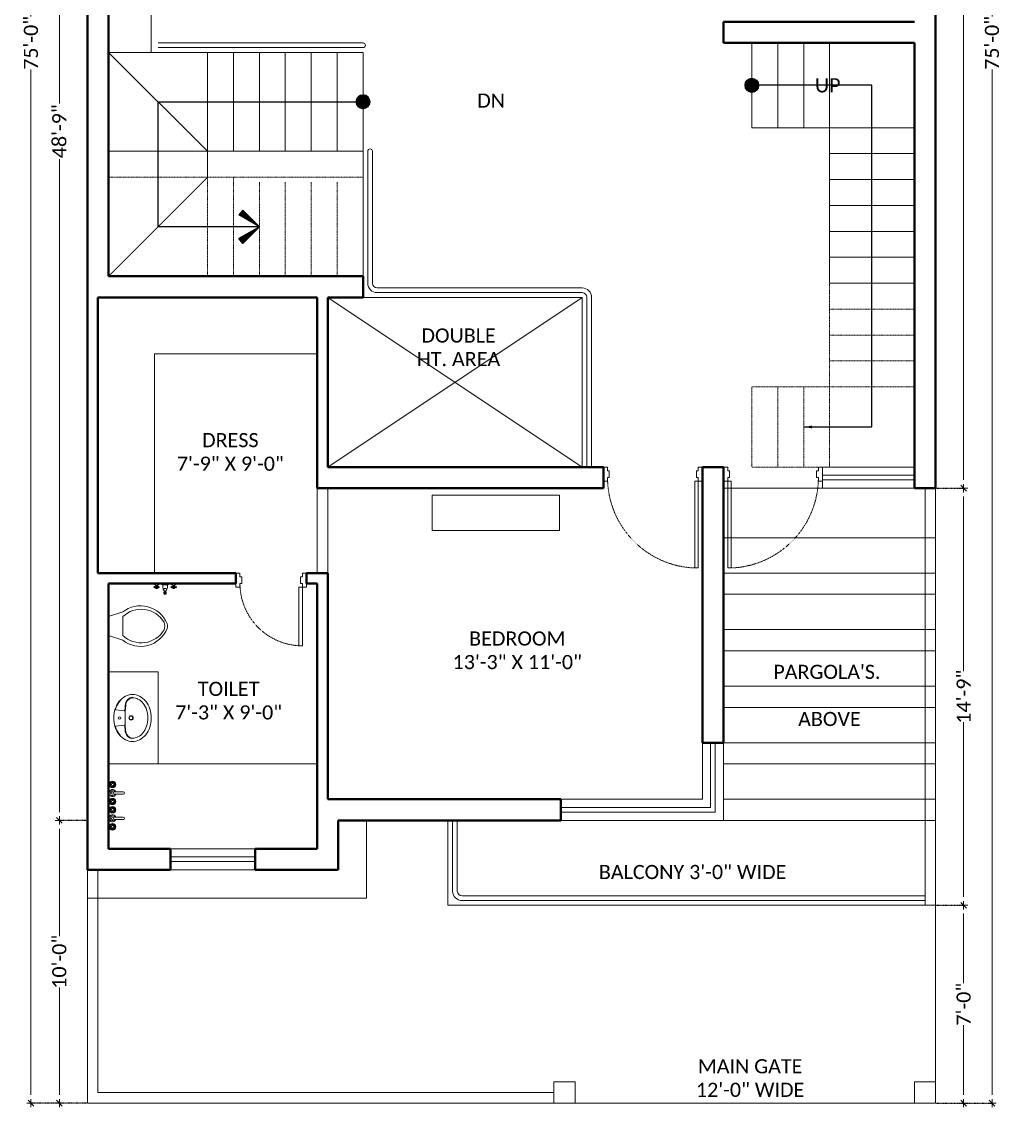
# Model space of a CAD drawing. Extents: x -454308 to 890911, y -14103 to 1343694.
# Drawn here: x 199979 to 200394.7, y 658314.4 to 658775.1 of the extents above; entities that cross this region are included whole.
import ezdxf
from ezdxf.lldxf.tags import DXFTag

# ---------------------------------------------------------------- set-up
doc = ezdxf.new("R2010")
doc.units = 0
doc.header["$MEASUREMENT"] = 0
doc.header["$PDMODE"] = 32
for name, pattern in [('0', [0]), ('DOT2', [3.175, 0, -3.175]), ('HIDDEN', [9.525, 6.35, -3.175])]:
    doc.linetypes.add(name, pattern=pattern)
for name, color, linetype, lineweight in [('AR- Dim', 159, 'Continuous', 9), ('AR-DOOR', 45, 'Continuous', 9), ('AR-FUR', 11, 'Continuous', 9), ('AR-Furn', 30, 'Continuous', 9), ('AR-GLASS', 4, 'Continuous', 13), ('AR-Projection', 210, 'DASHED2', 15), ('AR-RAILING', 11, 'Continuous', 9), ('AR-Stairs 1', 141, 'Continuous', 20), ('AR-Stairs 2', 113, 'HIDDEN', 9), ('AR-TEXT', 163, 'Continuous', 9), ('AR-WALL', 1, 'Continuous', 40), ('AR-Wall 2', 13, 'Continuous', 15), ('AR-WINDOW', 5, 'Continuous', 13), ('fixture', 150, 'Continuous', 15), ('FLOOR LINE', 142, '0', 5)]:
    doc.layers.add(name, color=color, linetype=linetype, lineweight=lineweight)
doc.styles.add('AA_06.0', font='CANDARA.TTF', dxfattribs={"height": 6})
doc.styles.get("Standard").update_dxf_attribs({"font": 'stylu.ttf', "height": 7})
doc.styles.add('TIMESNEWROMAN', font='times.ttf')
tags = doc.linetypes.add('DASHED2', pattern=[0.375, 0.25, -0.125]).pattern_tags.tags
tags[6:7] = [DXFTag(74, 4), DXFTag(75, 0), DXFTag(340, '0'), DXFTag(46, 1.0), DXFTag(50, 0.0), DXFTag(44, 0.0), DXFTag(45, 0.0)]
tags[4:5] = [DXFTag(74, 4), DXFTag(75, 0), DXFTag(340, '0'), DXFTag(46, 1.0), DXFTag(50, 0.0), DXFTag(44, 0.0), DXFTag(45, 0.0)]
doc.dimstyles.new('AA_06.0', dxfattribs={"dimtxt": 6, "dimasz": 3.5, "dimexe": 0.18, "dimexo": 0.0625, "dimgap": 0.09, "dimtad": 0, "dimzin": 1, "dimdsep": 46, "dimlunit": 4, "dimtxsty": 'AA_06.0', "dimblk": 'DIM ARROW', "dimcen": 0.09, "dimclrd": 4, "dimclre": 256, "dimadec": 0, "dimazin": 0, "dimtfac": 1, "dimtofl": 0, "dimtmove": 0, "dimatfit": 3, "dimfxl": 1, "dimtolj": 1, "dimtzin": 0, "dimlwd": -1, "dimarcsym": 0})
doc.dimstyles.get("Standard").update_dxf_attribs({"dimtxt": 0.18, "dimasz": 0.18, "dimexe": 0.18, "dimexo": 0.0625, "dimgap": 0.09, "dimtad": 0, "dimtih": 1, "dimtoh": 1, "dimdec": 4, "dimzin": 0, "dimdsep": 46, "dimtxsty": 'Standard', "dimcen": 0.09, "dimadec": 0, "dimazin": 0, "dimtfac": 1, "dimtdec": 4, "dimtofl": 0, "dimtmove": 0, "dimatfit": 3, "dimfxl": 1, "dimtolj": 1, "dimtzin": 0, "dimarcsym": 0})

# ---------------------------------------------------------------- blocks, each defined once
blk = doc.blocks.new('DIM ARROW')
at = {"color": 3, "ltscale": 0.1}
for p, q in [((-0.5, 0), (0.5, 0)), ((-0.35, -0.35), (0.35, 0.35)), ((0, 0.5), (0, -0.5))]:
    blk.add_line(p, q, dxfattribs=at)
blk = doc.blocks.new('door 42')
at = {"lineweight": 15, "ltscale": 0.1}
blk.add_lwpolyline([(-0.75, 3), (0.75, 3), (0.75, 39.85), (-0.75, 39.85)], close=True, dxfattribs=at)
at = {"lineweight": 20, "ltscale": 0.1}
for points in [[(-2.5, 3), (-0.75, 3), (-0.75, 1.38), (0, 1.38), (0, -1.38), (-0.75, -1.38), (-0.75, -3), (-2.5, -3), (-2.5, 3)], [(39.5, 3), (37.75, 3), (37.75, 1.38), (37, 1.38), (37, -1.38), (37.75, -1.38), (37.75, -3), (39.5, -3), (39.5, 3)]]:
    blk.add_lwpolyline(points, dxfattribs=at)
at = {"linetype": 'HIDDEN', "ltscale": 0.002}
blk.add_arc((-0.75, 1.38), 38.5, 0, 87.7671, dxfattribs=at)
blk = doc.blocks.new('door 30')
at = {"lineweight": 20, "ltscale": 0.1}
for points in [[(3, 27.5), (3, 25.75), (1.38, 25.75), (1.38, 25), (-1.38, 25), (-1.38, 25.75), (-3, 25.75), (-3, 27.5), (3, 27.5)], [(3, -2.5), (3, -0.75), (1.38, -0.75), (1.38, 0), (-1.38, 0), (-1.38, -0.75), (-3, -0.75), (-3, -2.5), (3, -2.5)]]:
    blk.add_lwpolyline(points, dxfattribs=at)
at = {"lineweight": 15, "ltscale": 0.1}
blk.add_lwpolyline([(3, -0.75), (3, 0.75), (27.83, 0.75), (27.83, -0.75)], close=True, dxfattribs=at)
at = {"linetype": 'HIDDEN', "ltscale": 0.002}
blk.add_arc((1.38, -0.75), 26.5, 3.2449, 90, dxfattribs=at)
blk = doc.blocks.new('4T4T')
for p, q in [((81000.78, -5598.59), (80998.78, -5592.59)), ((81000.78, -5592.59), (81008.78, -5592.59)), ((81008.78, -5598.59), (81010.78, -5592.59))]:
    blk.add_line(p, q)
for centre, radius, start, end in [((81008.3, -5585.01), 12.17, 112.0284, 218.5307), ((81008.98, -5584.77), 11.33, 121.053, 223.6321), ((81004.78, -5578.71), 4, 65.7318, 114.2682), ((81004.78, -5577.59), 4, 74.8605, 105.1395), ((81001.22, -5585.07), 12.17, 321.4691, 67.9714), ((81000.58, -5584.77), 11.33, 316.3677, 58.9468)]:
    blk.add_arc(centre, radius, start, end)
blk = doc.blocks.new('Faucet - Bathroom top')
for p, q in [((-4.11, 0.12), (-4.38, 0.12)), ((-3.75, 0.48), (-3.75, 0.75)), ((-3.5, 0.48), (-3.5, 0.75)), ((-3.15, 0.12), (-2.88, 0.12)), ((3.14, 0.12), (2.88, 0.12)), ((3.5, 0.48), (3.5, 0.75)), ((3.75, 0.48), (3.75, 0.75)), ((4.1, 0.12), (4.38, 0.12)), ((-4.1, -0.12), (-4.38, -0.12)), ((-3.75, -0.48), (-3.75, -0.75)), ((-3.5, -0.48), (-3.5, -0.75)), ((-3.14, -0.12), (-2.88, -0.12)), ((-0.5, -0.86), (-0.5, -4.5)), ((0.5, -4.5), (0.5, -0.86)), ((3.15, -0.12), (2.88, -0.12)), ((3.5, -0.48), (3.5, -0.75)), ((3.75, -0.48), (3.75, -0.75)), ((4.11, -0.12), (4.38, -0.12))]:
    blk.add_line(p, q)
for centre, radius in [((-3.62, 0), 1.38), ((-4.62, 0), 0.28), ((-3.62, 0), 0.5), ((-3.62, 1), 0.28), ((-2.62, 0), 0.28), ((0, 0), 0.5), ((3.62, 0), 1.38), ((2.62, 0), 0.28), ((3.62, 0), 0.5), ((3.62, 1), 0.28), ((4.62, 0), 0.28), ((-3.62, -1), 0.28), ((3.62, -1), 0.28)]:
    blk.add_circle(centre, radius)
for centre, radius, start, end in [((-3.62, 0), 1, 105.2407, 164.2093), ((-3.62, 0), 1, 16.4413, 74.0789), ((0, 0), 1.5, 289.6514, 250.3603), ((0, 0), 1, 300.3431, 239.7554), ((3.62, 0), 1, 106.12, 164.0884), ((3.62, 0), 1, 16.2342, 73.9047), ((-3.62, 0), 1, 196.2342, 253.9047), ((-3.62, 0), 1, 286.12, 344.0884), ((0, -4.5), 0.5, 180, 0), ((3.62, 0), 1, 196.4413, 254.0789), ((3.62, 0), 1, 285.2407, 344.2093)]:
    blk.add_arc(centre, radius, start, end)
blk = doc.blocks.new('WASH-2')
blk.add_lwpolyline([(-8408.7, 58004.87, -0.120605), (-8409.51, 58001.52, -0.10507), (-8412.01, 57998.47, -0.088649), (-8415.59, 57996.53, -0.079738), (-8420.04, 57995.8, -0.079738), (-8424.5, 57996.51, -0.088649), (-8428.09, 57998.43, -0.10507), (-8430.6, 58001.47, -0.120605), (-8431.43, 58004.82, -0.120605), (-8430.62, 58008.17, -0.10507), (-8428.12, 58011.22, -0.088649), (-8424.54, 58013.16, -0.079738), (-8420.09, 58013.88, -0.079738), (-8415.63, 58013.18, -0.088649), (-8412.04, 58011.25, -0.10507), (-8409.53, 58008.21, -0.120605)], format="xyb", close=True)
blk.add_lwpolyline([(-8408.7, 58004.87, -0.120605), (-8409.51, 58001.52, -0.10507), (-8412.01, 57998.47, -0.088649), (-8415.59, 57996.53, -0.079738), (-8420.04, 57995.8, -0.079738), (-8424.5, 57996.51, -0.088649), (-8428.09, 57998.43, -0.10507), (-8430.6, 58001.47, -0.120605), (-8431.43, 58004.82, -0.120605), (-8430.62, 58008.17, -0.10507), (-8428.12, 58011.22, -0.088649), (-8424.54, 58013.16, -0.079738), (-8420.09, 58013.88, -0.079738), (-8415.63, 58013.18, -0.088649), (-8412.04, 58011.25, -0.10507), (-8409.53, 58008.21, -0.120605)], format="xyb", close=True)
for points in [[(-8429.82, 58004.44, -0.017243), (-8429.84, 58004.82, -0.120605), (-8429.2, 58007.43, -0.10507), (-8427.12, 58009.97, -0.088649), (-8424.04, 58011.64, -0.079738), (-8420.08, 58012.29, -0.079738), (-8416.12, 58011.66, -0.088649), (-8413.03, 58010, -0.10507), (-8410.94, 58007.47, -0.120605), (-8410.29, 58004.86, -0.120605)], [(-8429.82, 58004.44, -0.017243), (-8429.84, 58004.82, -0.120605), (-8429.2, 58007.43, -0.10507), (-8427.12, 58009.97, -0.088649), (-8424.04, 58011.64, -0.079738), (-8420.08, 58012.29, -0.079738), (-8416.12, 58011.66, -0.088649), (-8413.03, 58010, -0.10507), (-8410.94, 58007.47, -0.120605), (-8410.29, 58004.86, -0.120605)], [(-8428.44, 57998.99, 0.016805), (-8427.96, 57998.59, 0.092161), (-8424.31, 57996.65, 0.435128), (-8424.05, 57996.78), (-8423.48, 58000.73, 0.44775), (-8423.76, 58001.13, -0.015365), (-8427.24, 58001.44, -0.272514), (-8430.02, 58004.4, -0.272514)], [(-8428.44, 57998.99, 0.016805), (-8427.96, 57998.59, 0.092161), (-8424.31, 57996.65, 0.435128), (-8424.05, 57996.78), (-8423.48, 58000.73, 0.44775), (-8423.76, 58001.13, -0.015365), (-8427.24, 58001.44, -0.272514), (-8430.02, 58004.4, -0.272514)], [(-8411.69, 57998.99, -0.016805), (-8412.17, 57998.59, -0.092161), (-8415.83, 57996.65, -0.435128), (-8416.08, 57996.78), (-8416.65, 58000.73, -0.396344), (-8416.2, 58001.17, 0.011856), (-8413.29, 58001.4, 0.340407), (-8410.1, 58004.85)], [(-8411.69, 57998.99, -0.016805), (-8412.17, 57998.59, -0.092161), (-8415.83, 57996.65, -0.435128), (-8416.08, 57996.78), (-8416.65, 58000.73, -0.396344), (-8416.2, 58001.17, 0.011856), (-8413.29, 58001.4, 0.340407), (-8410.1, 58004.85)]]:
    blk.add_lwpolyline(points, format="xyb")
for centre, radius in [((-8420.02, 58004.14), 1.05), ((-8420.02, 58004.14), 1.05), ((-8420.02, 58004.14), 0.84), ((-8420.02, 58004.14), 0.84), ((-8420.07, 57998.56), 0.577), ((-8420.07, 57998.56), 0.577)]:
    blk.add_circle(centre, radius)
for centre, radius, start, end in [((-8426.11, 58005.28), 3.81, 192.7297, 253.7047), ((-8426.11, 58005.28), 3.81, 192.7297, 253.7047), ((-8413.88, 58005.17), 3.6, 271.2814, 355.1225), ((-8413.88, 58005.17), 3.6, 271.2814, 355.1225), ((-8420.22, 58065.6), 64.35, 263.7877, 275.7231), ((-8420.22, 58065.6), 64.35, 263.7877, 275.7231)]:
    blk.add_arc(centre, radius, start, end)
blk = doc.blocks.new('Faucet - Bathroom front')
for p, q in [((-5, 0), (-2.25, 0)), ((-4.5087, 0.25), (-2.7408, 0.25)), ((-4, 1.625), (-4.25, 1.625)), ((-4, 1.375), (-4.25, 1.375)), ((-3.1442, 0.75), (-4.0979, 0.75)), ((-3.25, 1.625), (-3, 1.625)), ((-3.25, 1.375), (-3, 1.375)), ((-1.5, 0), (1.5, 0)), ((-1, 0.5), (1, 0.5)), ((-0.5, 4.25), (0.5, 4.25)), ((0.5, 3.75), (-0.5, 3.75)), ((-0.5, 3), (0.5, 3)), ((0.5, 2), (-0.5, 2)), ((-0.25, 3), (-0.25, 3.5)), ((0.25, 3.5), (0.25, 3)), ((2.25, 0), (5, 0)), ((2.7413, 0.25), (4.5092, 0.25)), ((3.25, 1.625), (3, 1.625)), ((3.25, 1.375), (3, 1.375)), ((4.1058, 0.75), (3.1521, 0.75)), ((4, 1.625), (4.25, 1.625)), ((4, 1.375), (4.25, 1.375))]:
    blk.add_line(p, q)
for points in [[(-4, 1), (-4, 2), (-3.25, 2), (-3.25, 1)], [(3.25, 1), (3.25, 2), (4, 2), (4, 1)]]:
    blk.add_lwpolyline(points, close=True)
for points in [[(-0.5, 3.75), (-0.5, 4.25)], [(-0.25, 4.5), (0.25, 4.5)], [(0.25, 3.5), (-0.25, 3.5)], [(0.5, 4.25), (0.5, 3.75)]]:
    blk.add_lwpolyline(points)
for centre in [(-4.5, 1.5), (-3.625, 1.5), (-2.75, 1.5), (2.75, 1.5), (3.625, 1.5), (4.5, 1.5)]:
    blk.add_circle(centre, 0.2795)
for centre, radius, start, end in [((-5.375, 1.375), 1.4252, 285.2551, 344.7449), ((-1.875, 1.375), 1.4252, 195.2551, 254.7449), ((-0.7962, -0.2038), 0.7327, 106.1502, 163.8498), ((3, 1), 4.0311, 150.2551, 187.125), ((0.6413, 2.5), 1.246, 156.3417, 203.6583), ((-0.2575, 4.2575), 0.2426, 88.22243, 181.7776), ((-0.2575, 3.7425), 0.2426, 178.2224, 271.7776), ((0.2575, 4.2575), 0.2426, 358.2224, 91.77757), ((0.2575, 3.7425), 0.2426, 268.2224, 1.777565), ((-3, 1), 4.0311, 352.875, 29.74488), ((-0.6413, 2.5), 1.246, 336.3417, 23.65835), ((0.7962, -0.2038), 0.7327, 16.1502, 73.84979), ((1.875, 1.375), 1.4252, 285.2551, 344.7449), ((5.375, 1.375), 1.4252, 195.2551, 254.7449)]:
    blk.add_arc(centre, radius, start, end)
blk = doc.blocks.new('Arrow')
at = {"ltscale": 0.1}
h = blk.add_hatch(dxfattribs=at)
h.set_pattern_fill('ANSI31', color=8, scale=0.01, angle=90, style=0)
h.set_pattern_definition([(135, (-4029382.066914, 8368324.183723), (-0.02245064030267, -0.02245064030267), [])])
h.paths.add_polyline_path([(0, 0), (-0.707, 0.707), (-0.866, 0.5)])
h = blk.add_hatch(dxfattribs=at)
h.set_pattern_fill('ANSI31', color=8, scale=0.01, style=0)
h.set_pattern_definition([(45, (-4029382.066914, 8368324.183723), (-0.02245064030267, 0.02245064030267), [])])
h.paths.add_polyline_path([(0, 0), (-0.707, -0.707), (-0.866, -0.5)])
at = {"color": 5, "ltscale": 0.1}
for p, q in [((-0.707, 0.707), (-0.866, 0.5)), ((0, 0), (-0.866, 0.5)), ((0, 0), (-0.707, 0.707)), ((0, 0), (-0.866, -0.5)), ((0, 0), (-0.707, -0.707)), ((-0.707, -0.707), (-0.866, -0.5))]:
    blk.add_line(p, q, dxfattribs=at)
blk = doc.blocks.new('*D543')
at = {"layer": 'AR- Dim', "linetype": 'DOT2', "lineweight": -2, "ltscale": 0.00125}
for p, q in [((200006.77, 658436.14), (199994.75, 658436.14)), ((200006.77, 658316.14), (199994.75, 658316.14))]:
    blk.add_line(p, q, dxfattribs=at)
at = {"layer": 'AR- Dim', "color": 4, "ltscale": 0.00125}
for p, q in [((199994.93, 658432.64), (199994.93, 658387.08)), ((199994.93, 658319.64), (199994.93, 658365.2))]:
    blk.add_line(p, q, dxfattribs=at)
at = {"layer": 'DEFPOINTS', "color": 0, "lineweight": 30, "ltscale": 0.00125}
for p in [(199994.93, 658436.14), (200006.83, 658436.14), (200006.83, 658316.14)]:
    blk.add_point(p, dxfattribs=at)
at = {"layer": 'AR- Dim', "color": 4, "ltscale": 0.00125, "xscale": 3.5, "yscale": 3.5, "zscale": 3.5}
for p, rotation in [((199994.93, 658436.14), 90), ((199994.93, 658316.14), 270)]:
    blk.add_blockref('DIM ARROW', p, dxfattribs=dict(at, rotation=rotation))
at = {"layer": 'AR- Dim', "color": 0, "ltscale": 0.00125, "insert": (199994.93, 658376.14), "char_height": 6, "attachment_point": 5, "rotation": 90, "style": 'AA_06.0'}
blk.add_mtext('\\A1;10\'-0"', dxfattribs=at)
blk = doc.blocks.new('*D544')
at = {"layer": 'AR- Dim', "linetype": 'DOT2', "lineweight": -2, "ltscale": 0.00125}
for p, q in [((200006.77, 659021.14), (199994.75, 659021.14)), ((200006.77, 658436.14), (199994.75, 658436.14))]:
    blk.add_line(p, q, dxfattribs=at)
at = {"layer": 'AR- Dim', "color": 4, "ltscale": 0.00125}
for p, q in [((199994.93, 659017.64), (199994.93, 658740.44)), ((199994.93, 658439.64), (199994.93, 658716.83))]:
    blk.add_line(p, q, dxfattribs=at)
at = {"layer": 'DEFPOINTS', "color": 0, "lineweight": 30, "ltscale": 0.00125}
for p in [(199994.93, 659021.14), (200006.83, 659021.14), (200006.83, 658436.14)]:
    blk.add_point(p, dxfattribs=at)
at = {"layer": 'AR- Dim', "color": 4, "ltscale": 0.00125, "xscale": 3.5, "yscale": 3.5, "zscale": 3.5}
for p, rotation in [((199994.93, 659021.14), 90), ((199994.93, 658436.14), 270)]:
    blk.add_blockref('DIM ARROW', p, dxfattribs=dict(at, rotation=rotation))
at = {"layer": 'AR- Dim', "color": 0, "ltscale": 0.00125, "insert": (199994.93, 658728.64), "char_height": 6, "attachment_point": 5, "rotation": 90, "style": 'AA_06.0'}
blk.add_mtext('\\A1;48\'-9"', dxfattribs=at)
blk = doc.blocks.new('*D546')
at = {"layer": 'AR- Dim', "linetype": 'DOT2', "lineweight": -2, "ltscale": 0.00125}
for p, q in [((199994.87, 659216.14), (199982.71, 659216.14)), ((199994.87, 658316.14), (199982.71, 658316.14))]:
    blk.add_line(p, q, dxfattribs=at)
at = {"layer": 'AR- Dim', "color": 4, "ltscale": 0.00125}
for p, q in [((199982.89, 659212.64), (199982.89, 658777.38)), ((199982.89, 658319.64), (199982.89, 658754.89))]:
    blk.add_line(p, q, dxfattribs=at)
at = {"layer": 'DEFPOINTS', "color": 0, "lineweight": 30, "ltscale": 0.00125}
for p in [(199994.93, 659216.14), (199982.89, 658316.14), (199994.93, 658316.14)]:
    blk.add_point(p, dxfattribs=at)
at = {"layer": 'AR- Dim', "color": 4, "ltscale": 0.00125, "xscale": 3.5, "yscale": 3.5, "zscale": 3.5}
for p, rotation in [((199982.89, 659216.14), 90), ((199982.89, 658316.14), 270)]:
    blk.add_blockref('DIM ARROW', p, dxfattribs=dict(at, rotation=rotation))
at = {"layer": 'AR- Dim', "color": 0, "ltscale": 0.00125, "insert": (199982.89, 658766.14), "char_height": 6, "attachment_point": 5, "rotation": 90, "style": 'AA_06.0'}
blk.add_mtext('\\A1;75\'-0"', dxfattribs=at)
blk = doc.blocks.new('*D560')
at = {"layer": 'AR- Dim', "linetype": 'DOT2', "lineweight": -2, "ltscale": 0.00125}
for p, q in [((200366.89, 658577.14), (200378.91, 658577.14)), ((200366.89, 658400.14), (200378.91, 658400.14))]:
    blk.add_line(p, q, dxfattribs=at)
at = {"layer": 'AR- Dim', "color": 4, "ltscale": 0.00125}
for p, q in [((200378.73, 658573.64), (200378.73, 658499.5)), ((200378.73, 658403.64), (200378.73, 658477.78))]:
    blk.add_line(p, q, dxfattribs=at)
at = {"layer": 'DEFPOINTS', "color": 0, "lineweight": 30, "ltscale": 0.00125}
for p in [(200366.83, 658577.14), (200378.73, 658577.14), (200366.83, 658400.14)]:
    blk.add_point(p, dxfattribs=at)
at = {"layer": 'AR- Dim', "color": 4, "ltscale": 0.00125, "xscale": 3.5, "yscale": 3.5, "zscale": 3.5}
for p, rotation in [((200378.73, 658577.14), 90), ((200378.73, 658400.14), 270)]:
    blk.add_blockref('DIM ARROW', p, dxfattribs=dict(at, rotation=rotation))
at = {"layer": 'AR- Dim', "color": 0, "ltscale": 0.00125, "insert": (200378.73, 658488.64), "char_height": 6, "attachment_point": 5, "rotation": 90, "style": 'AA_06.0'}
blk.add_mtext('\\A1;14\'-9"', dxfattribs=at)
blk = doc.blocks.new('*D561')
at = {"layer": 'AR- Dim', "linetype": 'DOT2', "lineweight": -2, "ltscale": 0.00125}
for p, q in [((200366.89, 659216.2), (200378.91, 659216.2)), ((200366.89, 658577.14), (200378.91, 658577.14))]:
    blk.add_line(p, q, dxfattribs=at)
at = {"layer": 'AR- Dim', "color": 4, "ltscale": 0.00125}
for p, q in [((200378.73, 659212.7), (200378.73, 658907.56)), ((200378.73, 658580.64), (200378.73, 658885.77))]:
    blk.add_line(p, q, dxfattribs=at)
at = {"layer": 'DEFPOINTS', "color": 0, "lineweight": 30, "ltscale": 0.00125}
for p in [(200366.83, 659216.2), (200378.73, 659216.2), (200366.83, 658577.14)]:
    blk.add_point(p, dxfattribs=at)
at = {"layer": 'AR- Dim', "color": 4, "ltscale": 0.00125, "xscale": 3.5, "yscale": 3.5, "zscale": 3.5}
for p, rotation in [((200378.73, 659216.2), 90), ((200378.73, 658577.14), 270)]:
    blk.add_blockref('DIM ARROW', p, dxfattribs=dict(at, rotation=rotation))
at = {"layer": 'AR- Dim', "color": 0, "ltscale": 0.00125, "insert": (200378.73, 658896.67), "char_height": 6, "attachment_point": 5, "rotation": 90, "style": 'AA_06.0'}
blk.add_mtext('\\A1;53\'-3"', dxfattribs=at)
blk = doc.blocks.new('*D562')
at = {"layer": 'AR- Dim', "linetype": 'DOT2', "lineweight": -2, "ltscale": 0.00125}
for p, q in [((200378.79, 659216.14), (200390.94, 659216.14)), ((200378.79, 658316.14), (200390.94, 658316.14))]:
    blk.add_line(p, q, dxfattribs=at)
at = {"layer": 'AR- Dim', "color": 4, "ltscale": 0.00125}
for p, q in [((200390.76, 659212.64), (200390.76, 658777.38)), ((200390.76, 658319.64), (200390.76, 658754.89))]:
    blk.add_line(p, q, dxfattribs=at)
at = {"layer": 'DEFPOINTS', "color": 0, "lineweight": 30, "ltscale": 0.00125}
for p in [(200378.73, 659216.14), (200378.73, 658316.14), (200390.76, 658316.14)]:
    blk.add_point(p, dxfattribs=at)
at = {"layer": 'AR- Dim', "color": 4, "ltscale": 0.00125, "xscale": 3.5, "yscale": 3.5, "zscale": 3.5}
for p, rotation in [((200390.76, 659216.14), 90), ((200390.76, 658316.14), 270)]:
    blk.add_blockref('DIM ARROW', p, dxfattribs=dict(at, rotation=rotation))
at = {"layer": 'AR- Dim', "color": 0, "ltscale": 0.00125, "insert": (200390.76, 658766.14), "char_height": 6, "attachment_point": 5, "rotation": 90, "style": 'AA_06.0'}
blk.add_mtext('\\A1;75\'-0"', dxfattribs=at)
blk = doc.blocks.new('*D563')
at = {"layer": 'AR- Dim', "linetype": 'DOT2', "lineweight": -2, "ltscale": 0.00125}
for p, q in [((200366.89, 658400.14), (200378.91, 658400.14)), ((200366.89, 658316.14), (200378.91, 658316.14))]:
    blk.add_line(p, q, dxfattribs=at)
at = {"layer": 'AR- Dim', "color": 4, "ltscale": 0.00125}
for p, q in [((200378.73, 658396.64), (200378.73, 658367.06)), ((200378.73, 658319.64), (200378.73, 658349.21))]:
    blk.add_line(p, q, dxfattribs=at)
at = {"layer": 'DEFPOINTS', "color": 0, "lineweight": 30, "ltscale": 0.00125}
for p in [(200366.83, 658400.14), (200366.83, 658316.14), (200378.73, 658316.14)]:
    blk.add_point(p, dxfattribs=at)
at = {"layer": 'AR- Dim', "color": 4, "ltscale": 0.00125, "xscale": 3.5, "yscale": 3.5, "zscale": 3.5}
for p, rotation in [((200378.73, 658400.14), 90), ((200378.73, 658316.14), 270)]:
    blk.add_blockref('DIM ARROW', p, dxfattribs=dict(at, rotation=rotation))
at = {"layer": 'AR- Dim', "color": 0, "ltscale": 0.00125, "insert": (200378.73, 658358.14), "char_height": 6, "attachment_point": 5, "rotation": 90, "style": 'AA_06.0'}
blk.add_mtext('\\A1;7\'-0"', dxfattribs=at)

msp = doc.modelspace()

# ---------------------------------------------------------------- hatches: boundary and pattern name
at = {"layer": 'AR-TEXT', "ltscale": 0.1}
h = msp.add_hatch(dxfattribs=at)
h.set_pattern_fill('ANSI31', color=256, scale=0.125, style=0)
h.set_pattern_definition([(45, (-3828648.4326, 9026822.7792), (-0.28063300378, 0.28063300378), [])])
h.paths.add_polyline_path([(200285.828, 658748.135, 1), (200291.828, 658748.135, 1)])
h = msp.add_hatch(dxfattribs=at)
h.set_pattern_fill('ANSI31', color=256, scale=0.125, style=0)
h.set_pattern_definition([(45, (-3828813.4326, 9026815.7792), (-0.28063300378, 0.28063300378), [])])
h.paths.add_polyline_path([(200123.828, 658744.135), (200123.828, 658738.135, 0.4142136), (200126.828, 658741.135, 0.4142136)])
h.paths.add_polyline_path([(200120.828, 658741.135, 0.4142136), (200123.828, 658738.135), (200123.828, 658744.135, 0.4142136)])

# ---------------------------------------------------------------- linework, layer by layer
at = {"layer": 'AR-FUR'}
for p, q in [((200033.828, 658762.135), (200033.828, 658823.371)), ((200015.828, 658762.135), (200036.828, 658762.135))]:
    msp.add_line(p, q, dxfattribs=at)
msp.add_lwpolyline([(200207.159, 658574.135), (200153.159, 658574.135), (200153.159, 658559.135), (200207.159, 658559.135)], close=True, dxfattribs=at)
at = {"layer": 'AR-Furn', "ltscale": 0.1}
for p in [(200104.328, 658634.135), (200035.328, 658541.135)]:
    msp.add_line(p, (200035.328, 658634.135), dxfattribs=at)
at = {"layer": 'AR-GLASS', "ltscale": 0.1}
for p, q in [((200357.828, 658582.635), (200318.828, 658582.635)), ((200357.828, 658580.635), (200318.828, 658580.635)), ((200271.328, 658469.135), (200271.328, 658441.635)), ((200273.328, 658469.135), (200273.328, 658439.635)), ((200207.828, 658441.635), (200271.328, 658441.635)), ((200207.828, 658439.635), (200273.328, 658439.635)), ((200042.078, 658420.635), (200078.078, 658420.635)), ((200078.078, 658418.635), (200042.078, 658418.635))]:
    msp.add_line(p, q, dxfattribs=at)
at = {"layer": 'AR-Projection', "ltscale": 0.05}
for p, q in [((200216.828, 658658.135), (200108.828, 658586.135)), ((200216.828, 658586.135), (200108.828, 658658.135)), ((200104.328, 658577.135), (200104.328, 658541.135)), ((200108.828, 658541.135), (200108.828, 658577.135)), ((200366.828, 658556.135), (200276.828, 658556.135)), ((200125.328, 658403.135), (200125.328, 658436.135)), ((200125.328, 658403.135), (200006.828, 658403.135))]:
    msp.add_line(p, q, dxfattribs=at)
for points in [[(200276.828, 658532.135), (200366.828, 658532.135), (200366.828, 658541.135), (200276.828, 658541.135)], [(200276.828, 658508.135), (200366.828, 658508.135), (200366.828, 658517.135), (200276.828, 658517.135)], [(200276.828, 658484.135), (200366.828, 658484.135), (200366.828, 658493.135), (200276.828, 658493.135)], [(200276.828, 658460.135), (200366.828, 658460.135), (200366.828, 658469.135), (200276.828, 658469.135)], [(200276.828, 658436.135), (200366.828, 658436.135), (200366.828, 658445.135), (200276.828, 658445.135)]]:
    msp.add_lwpolyline(points, close=True, dxfattribs=at)
at = {"layer": 'AR-RAILING', "ltscale": 0.05}
for p, q in [((200123.828, 658766.135), (200036.828, 658766.135)), ((200123.828, 658764.135), (200036.828, 658764.135)), ((200125.828, 658664.135), (200125.828, 658720.135)), ((200127.828, 658664.135), (200127.828, 658720.135)), ((200129.828, 658662.135), (200216.828, 658662.135)), ((200129.828, 658660.135), (200216.828, 658660.135))]:
    msp.add_line(p, q, dxfattribs=at)
at = {"layer": 'AR-RAILING', "ltscale": 3}
for p, q in [((200218.828, 658658.135), (200218.828, 658586.135)), ((200220.828, 658658.135), (200220.828, 658586.135)), ((200161.828, 658436.135), (200161.828, 658406.135)), ((200163.828, 658436.135), (200163.828, 658406.135)), ((200362.328, 658404.135), (200165.828, 658404.135)), ((200362.328, 658402.135), (200165.828, 658402.135))]:
    msp.add_line(p, q, dxfattribs=at)
at = {"layer": 'AR-RAILING', "ltscale": 0.05}
for centre, radius, start, end in [((200123.828, 658765.135), 1, 270, 90), ((200126.828, 658720.135), 1, 0, 180), ((200129.828, 658664.135), 4, 180, 270), ((200129.828, 658664.135), 2, 180, 270), ((200216.828, 658658.135), 4, 0, 90), ((200216.828, 658658.135), 2, 0, 90)]:
    msp.add_arc(centre, radius, start, end, dxfattribs=at)
at = {"layer": 'AR-RAILING', "ltscale": 3}
for radius in [4, 2]:
    msp.add_arc((200165.828, 658406.135), radius, 180, 270, dxfattribs=at)
at = {"layer": 'AR-Stairs 1', "ltscale": 3}
for p, q in [((200057.828, 658720.135), (200015.828, 658762.135)), ((200057.828, 658720.135), (200057.828, 658762.135)), ((200068.828, 658762.135), (200068.828, 658720.135)), ((200079.828, 658762.135), (200079.828, 658720.135)), ((200090.828, 658762.135), (200090.828, 658720.135)), ((200101.828, 658762.135), (200101.828, 658720.135)), ((200112.828, 658762.135), (200112.828, 658720.135)), ((200288.828, 658766.135), (200288.828, 658730.135)), ((200299.828, 658766.135), (200299.828, 658730.135)), ((200310.828, 658766.135), (200310.828, 658730.135)), ((200321.828, 658766.135), (200321.828, 658730.135)), ((200321.828, 658730.135), (200288.828, 658730.135)), ((200321.828, 658730.135), (200321.828, 658664.135)), ((200357.828, 658730.135), (200321.828, 658730.135)), ((200057.828, 658720.135), (200015.828, 658720.135)), ((200057.828, 658709.135), (200057.828, 658720.135)), ((200123.828, 658720.135), (200057.828, 658720.135)), ((200357.828, 658719.135), (200321.828, 658719.135)), ((200357.828, 658708.135), (200321.828, 658708.135)), ((200357.828, 658697.135), (200321.828, 658697.135)), ((200357.828, 658686.135), (200321.828, 658686.135)), ((200357.828, 658675.135), (200321.828, 658675.135)), ((200357.828, 658664.135), (200321.828, 658664.135))]:
    msp.add_line(p, q, dxfattribs=at)
at = {"layer": 'AR-Stairs 2', "ltscale": 0.00125}
for p, q in [((200123.828, 658709.135), (200015.828, 658709.135)), ((200057.828, 658709.135), (200015.828, 658667.135)), ((200057.828, 658667.135), (200057.828, 658709.135)), ((200068.828, 658667.135), (200068.828, 658709.135)), ((200079.828, 658667.135), (200079.828, 658707.135)), ((200090.828, 658667.135), (200090.828, 658707.135)), ((200101.828, 658667.135), (200101.828, 658707.135)), ((200112.828, 658667.135), (200112.828, 658707.135)), ((200321.828, 658664.135), (200321.828, 658586.135)), ((200357.828, 658653.135), (200321.828, 658653.135)), ((200357.828, 658642.135), (200321.828, 658642.135)), ((200357.828, 658631.135), (200321.828, 658631.135)), ((200288.828, 658620.135), (200288.828, 658586.135)), ((200357.828, 658620.135), (200288.828, 658620.135)), ((200299.828, 658620.135), (200299.828, 658586.135)), ((200310.828, 658620.135), (200310.828, 658586.135)), ((200318.828, 658586.135), (200288.828, 658586.135))]:
    msp.add_line(p, q, dxfattribs=at)
at = {"layer": 'AR-TEXT', "ltscale": 0.1}
for centre in [(200288.828, 658748.135), (200123.828, 658741.135)]:
    msp.add_circle(centre, 3, dxfattribs=at)
at = {"layer": 'AR-WALL', "ltscale": 3}
for p, q in [((200366.828, 659216.135), (200366.828, 658577.135)), ((200006.828, 658415.135), (200006.828, 659021.135)), ((200015.828, 658667.135), (200015.828, 659012.135)), ((200357.828, 658766.135), (200357.828, 658577.135)), ((200123.828, 658667.135), (200015.828, 658667.135)), ((200123.828, 658658.135), (200123.828, 658667.135)), ((200104.328, 658658.135), (200011.328, 658658.135)), ((200011.328, 658541.135), (200011.328, 658658.135)), ((200104.328, 658577.135), (200104.328, 658658.135)), ((200108.828, 658586.135), (200108.828, 658658.135)), ((200108.828, 658658.135), (200123.828, 658658.135)), ((200225.828, 658586.135), (200108.828, 658586.135)), ((200225.828, 658577.135), (200225.828, 658586.135)), ((200267.828, 658586.135), (200267.828, 658469.135)), ((200276.828, 658586.135), (200267.828, 658586.135)), ((200276.828, 658586.135), (200276.828, 658469.135)), ((200225.828, 658577.135), (200104.328, 658577.135)), ((200366.828, 658577.135), (200357.828, 658577.135)), ((200069.828, 658541.135), (200011.328, 658541.135)), ((200069.828, 658536.635), (200069.828, 658541.135)), ((200108.828, 658541.135), (200099.828, 658541.135)), ((200099.828, 658536.635), (200099.828, 658541.135)), ((200108.828, 658445.135), (200108.828, 658541.135)), ((200069.828, 658536.635), (200015.828, 658536.635)), ((200015.828, 658424.135), (200015.828, 658536.635)), ((200104.328, 658536.635), (200099.828, 658536.635)), ((200104.328, 658424.135), (200104.328, 658536.635)), ((200276.828, 658469.135), (200267.828, 658469.135)), ((200207.828, 658445.135), (200108.828, 658445.135)), ((200207.828, 658445.135), (200207.828, 658436.135)), ((200207.828, 658436.135), (200113.328, 658436.135)), ((200113.328, 658415.135), (200113.328, 658436.135)), ((200042.078, 658424.135), (200015.828, 658424.135)), ((200042.078, 658424.135), (200042.078, 658415.135)), ((200104.328, 658424.135), (200078.078, 658424.135)), ((200078.078, 658424.135), (200078.078, 658415.135)), ((200042.078, 658415.135), (200006.828, 658415.135)), ((200113.328, 658415.135), (200078.078, 658415.135))]:
    msp.add_line(p, q, dxfattribs=at)
at = {"layer": 'AR-WALL', "ltscale": 0.1}
for p, q in [((200357.828, 658775.135), (200276.828, 658775.135)), ((200276.828, 658775.135), (200276.828, 658766.135)), ((200357.828, 658766.135), (200276.828, 658766.135))]:
    msp.add_line(p, q, dxfattribs=at)
at = {"layer": 'AR-Wall 2', "ltscale": 3}
for p, q in [((200123.828, 658762.135), (200036.828, 658762.135)), ((200123.828, 658667.135), (200123.828, 658762.135)), ((200216.828, 658658.135), (200216.828, 658586.135)), ((200159.828, 658436.135), (200159.828, 658400.135)), ((200362.328, 658400.135), (200159.828, 658400.135))]:
    msp.add_line(p, q, dxfattribs=at)
at = {"layer": 'AR-Wall 2', "ltscale": 0.05}
msp.add_line((200123.828, 658658.135), (200216.828, 658658.135), dxfattribs=at)
at = {"layer": 'AR-Wall 2', "ltscale": 0.1}
for p, q in [((200362.328, 658400.135), (200362.328, 658577.135)), ((200366.828, 658400.135), (200366.828, 658577.135)), ((200006.828, 658316.135), (200006.828, 658415.135)), ((200011.328, 658320.635), (200011.328, 658415.135)), ((200362.328, 658400.135), (200366.828, 658400.135)), ((200366.828, 658400.135), (200366.828, 658316.135)), ((200204.828, 658320.635), (200011.328, 658320.635)), ((200213.828, 658316.135), (200006.828, 658316.135))]:
    msp.add_line(p, q, dxfattribs=at)
for points in [[(200213.828, 658316.135), (200213.828, 658325.135), (200204.828, 658325.135), (200204.828, 658316.135)], [(200366.828, 658316.135), (200366.828, 658325.135), (200357.828, 658325.135), (200357.828, 658316.135)]]:
    msp.add_lwpolyline(points, close=True, dxfattribs=at)
at = {"layer": 'AR-WINDOW', "ltscale": 0.1}
for p, q in [((200318.828, 658586.135), (200318.828, 658577.135)), ((200357.828, 658586.135), (200318.828, 658586.135)), ((200357.828, 658577.135), (200318.828, 658577.135)), ((200267.828, 658469.135), (200267.828, 658445.135)), ((200276.828, 658469.135), (200276.828, 658436.135)), ((200207.828, 658445.135), (200267.828, 658445.135)), ((200207.828, 658436.135), (200276.828, 658436.135)), ((200042.078, 658424.135), (200078.078, 658424.135)), ((200078.078, 658415.135), (200042.078, 658415.135))]:
    msp.add_line(p, q, dxfattribs=at)
at = {"layer": 'fixture', "ltscale": 0.1}
for p, q in [((200036.828, 658499.135), (200015.828, 658499.135)), ((200036.828, 658460.135), (200036.828, 658499.135)), ((200036.828, 658460.135), (200015.828, 658460.135)), ((200104.328, 658460.135), (200036.828, 658460.135))]:
    msp.add_line(p, q, dxfattribs=at)
at = {"layer": 'FLOOR LINE', "ltscale": 0.1}
for p, q in [((200318.828, 658577.135), (200276.828, 658577.135)), ((200357.828, 658316.135), (200213.828, 658316.135))]:
    msp.add_line(p, q, dxfattribs=at)

# ---------------------------------------------------------------- block references
at = {"layer": 'AR-DOOR', "rotation": 180}
msp.add_blockref('door 42', (200265.328, 658583.135), dxfattribs=at)
at = {"layer": 'AR-DOOR', "xscale": -1}
for name, p, rotation in [('door 42', (200279.328, 658583.135), 180), ('door 30', (200097.328, 658538.135), 90)]:
    msp.add_blockref(name, p, dxfattribs=dict(at, rotation=rotation))
at = {"layer": 'fixture', "ltscale": 0.1, "xscale": -1}
for name, p, rotation in [('Faucet - Bathroom front', (200039.828, 658536.635), 180), ('4T4T', (205614.418, 577513.854), 270), ('Faucet - Bathroom top', (200017.524, 658447.753), 90), ('Faucet - Bathroom top', (200017.524, 658437.05), 90)]:
    msp.add_blockref(name, p, dxfattribs=dict(at, rotation=rotation))
at = {"layer": 'fixture', "color": 0, "xscale": -0.8800000008109237, "yscale": 0.8800000008109237, "zscale": 0.8799999999914631, "rotation": 270}
msp.add_blockref('WASH-2', (148981.726, 665889.282), dxfattribs=at)

# ---------------------------------------------------------------- texts
at = {"layer": 'AR-TEXT', "char_height": 6, "width": 97.77399, "style": 'AA_06.0'}
for s, insert, attachment_point in [('\\A1;UP', (200321.049, 658751.127), 2), ('\\A1;DN', (200178.179, 658744.649), 2), ('\\A1;DOUBLE\\PHT. AREA', (200164.367, 658644.96), 2), ('\\A1;DRESS\\P7\'-9" X 9\'-0"', (200067.497, 658600.549), 2), ('\\A1;BEDROOM\\P13\'-3" X 11\'-0"', (200189.262, 658516.349), 2), ("PARGOLA'S.\\P\\P ABOVE", (200320.703, 658476.124), 8), ('TOILET\\P7\'-3" X 9\'-0"', (200066.768, 658478.915), 8), ('BALCONY 3\'-0" WIDE', (200263.7, 658411.182), 8), ('\\A1;MAIN GATE\\P12\'-0" WIDE', (200288.109, 658334.799), 2)]:
    msp.add_mtext(s, dxfattribs=dict(at, insert=insert, attachment_point=attachment_point))

# ---------------------------------------------------------------- dimensions: what is measured, and where the dimension line sits
at = {"layer": 'AR- Dim', "ltscale": 0.00125}
for base, p1, p2, picture, middle in [((199982.893, 658316.135), (199994.928, 659216.135), (199994.928, 658316.135), '*D546', (199982.893, 658766.135)), ((200378.728, 659216.198), (200366.828, 658577.135), (200366.828, 659216.198), '*D561', (200378.728, 658896.667)), ((200390.763, 658316.135), (200378.728, 659216.135), (200378.728, 658316.135), '*D562', (200390.763, 658766.135)), ((199994.928, 659021.135), (200006.828, 658436.135), (200006.828, 659021.135), '*D544', (199994.928, 658728.635)), ((200378.728, 658577.135), (200366.828, 658400.135), (200366.828, 658577.135), '*D560', (200378.728, 658488.635)), ((199994.928, 658436.135), (200006.828, 658316.135), (200006.828, 658436.135), '*D543', (199994.928, 658376.135)), ((200378.728, 658316.135), (200366.828, 658400.135), (200366.828, 658316.135), '*D563', (200378.728, 658358.135))]:
    dim = msp.add_linear_dim(base=base, p1=p1, p2=p2, angle=90, dimstyle='AA_06.0', dxfattribs=at)
    dim.commit()
    dim.dimension.update_dxf_attribs({"geometry": picture, "text_midpoint": middle})

# ---------------------------------------------------------------- leaders
at = {"ltscale": 0.1}
msp.add_leader([(200310.828, 658603.135), (200339.828, 658603.135), (200339.828, 658748.135), (200288.828, 658748.135)], dimstyle='AA_06.0', override={"dimgap": 0.09, "dimtad": 0}, dxfattribs=at)
at = {"layer": 'AR-TEXT', "ltscale": 0.1}
msp.add_leader([(200079.828, 658688.135), (200036.828, 658688.135), (200036.828, 658741.135), (200123.828, 658741.135)], dimstyle='Standard', override={"dimtxt": 5, "dimasz": 10, "dimexe": 25, "dimexo": 100, "dimgap": 25, "dimdec": 0, "dimzin": 3, "dimtxsty": 'TIMESNEWROMAN', "dimdle": 0.5, "dimclrd": 256, "dimclre": 256, "dimclrt": 256, "dimtfac": 0.7, "dimtdec": 0, "dimtix": 1, "dimtmove": 1, "dimldrblk": 'Arrow', "dimfxl": 75, "dimfxlon": 1, "dimarcsym": 1}, dxfattribs=at)

doc.saveas('drawing.dxf')
